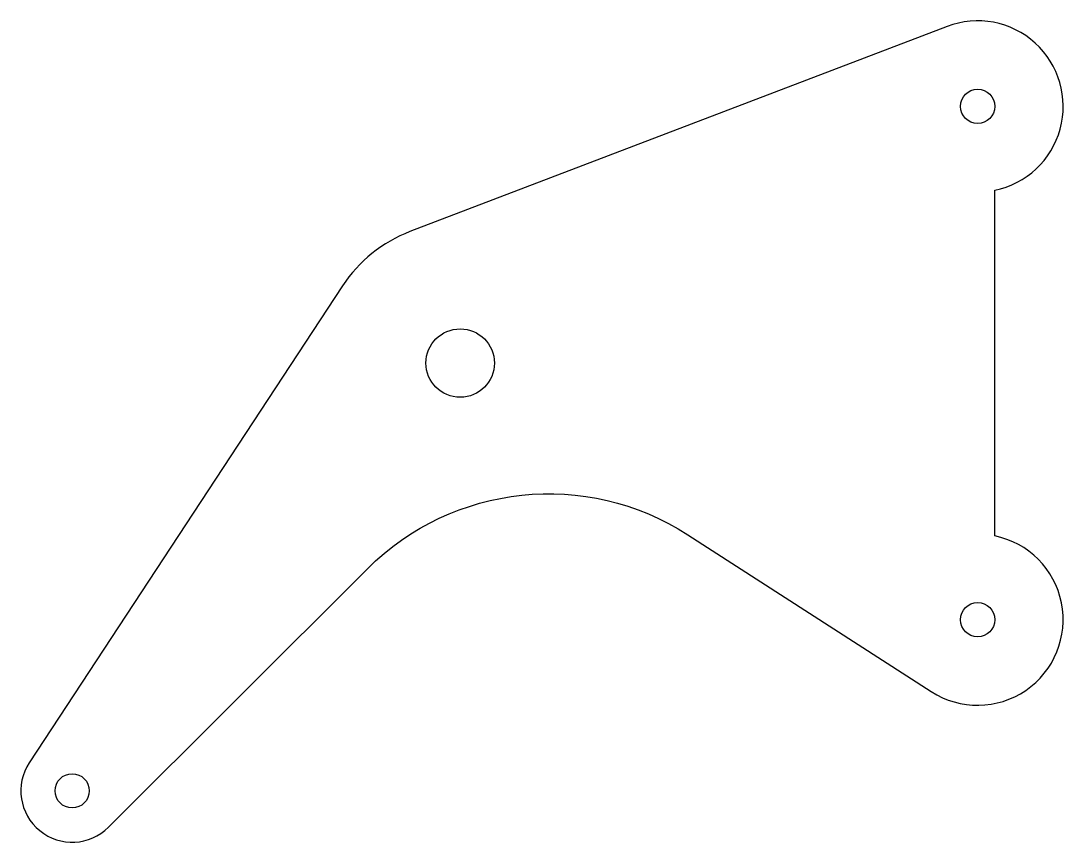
# Model space of a CAD drawing. Header units: millimetres. Extents: x 16 to 138, y -56 to 40.
import ezdxf

# ---------------------------------------------------------------- set-up
doc = ezdxf.new("R2010")
doc.units = ezdxf.units.MM

msp = doc.modelspace()

# ---------------------------------------------------------------- linework, layer by layer
msp.add_lwpolyline([(53.75, 9.03), (17.14, -46.71, 0.902332), (26.39, -54.25), (56.66, -24.04, -0.352922), (94.11, -20.07), (122.55, -38.4, 1.205344), (129.97, -20.2), (129.97, 20.2, 1.085313), (124.4, 39.34), (61.63, 15.36, 0.157442)], format="xyb", close=True)
for centre, radius in [((127.97, 30), 2), ((67.5, 0), 4), ((127.97, -30), 2), ((22.15, -50), 2)]:
    msp.add_circle(centre, radius)

doc.saveas('drawing.dxf')
